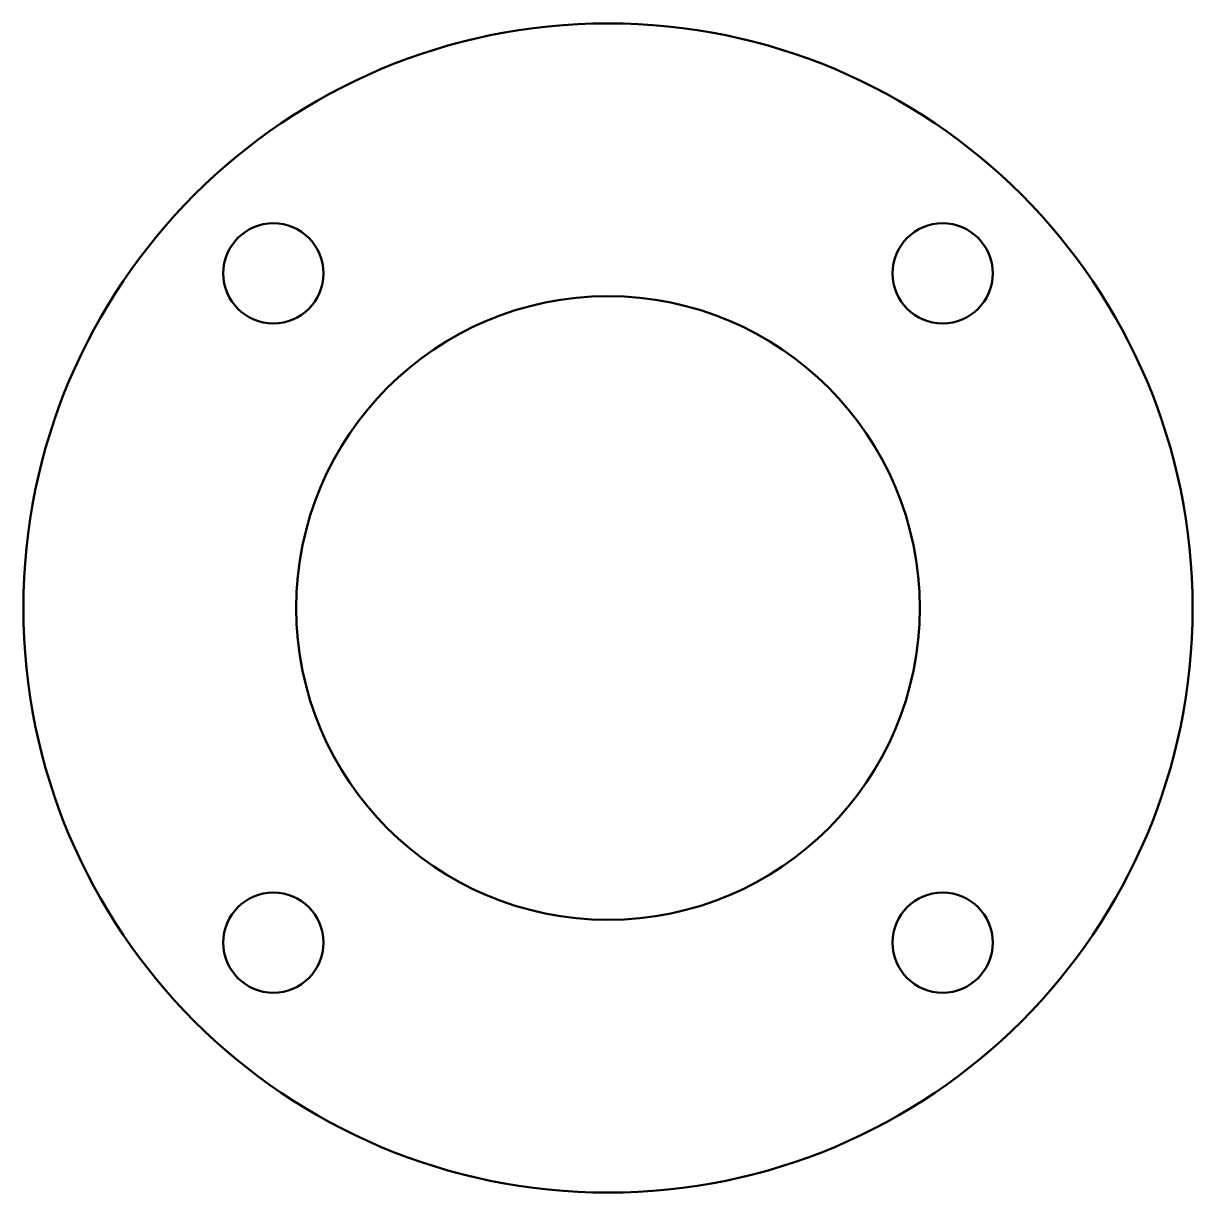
# Model space of a CAD drawing. Header units: millimetres. Extents: x 0 to 210, y 0 to 210.
import ezdxf

# ---------------------------------------------------------------- set-up
doc = ezdxf.new("R2010")
doc.units = ezdxf.units.MM
doc.layers.add('IV_INTERIOR_PROFILES', color=7, linetype='Continuous', lineweight=50)
doc.layers.add('IV_OUTER_PROFILE', color=7, linetype='Continuous', lineweight=50)

msp = doc.modelspace()

# ---------------------------------------------------------------- linework, layer by layer
at = {"layer": 'IV_INTERIOR_PROFILES'}
for centre, radius in [((44.9, 165.1), 9), ((165.1, 165.1), 9), ((105, 105), 56), ((44.9, 44.9), 9), ((165.1, 44.9), 9)]:
    msp.add_circle(centre, radius, dxfattribs=at)
at = {"layer": 'IV_OUTER_PROFILE'}
msp.add_circle((105, 105), 105, dxfattribs=at)

doc.saveas('drawing.dxf')
